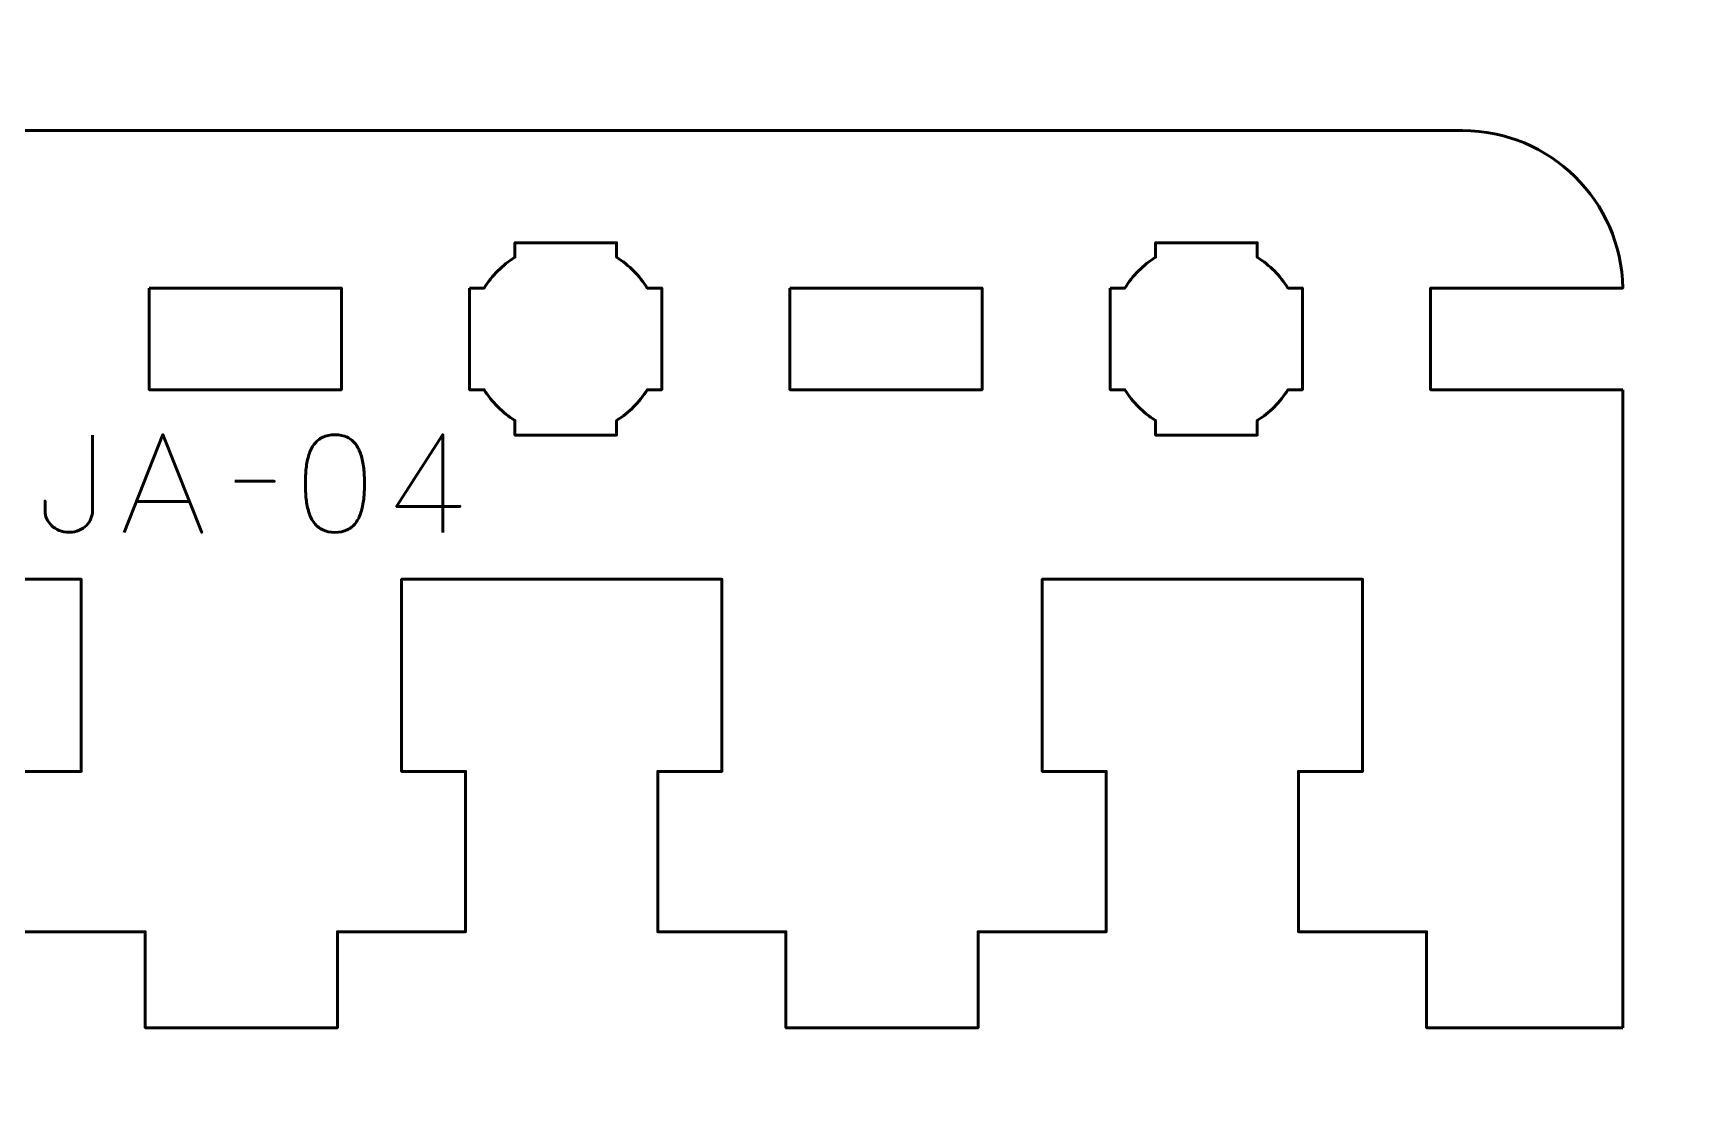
# Model space of a CAD drawing. Header units: centimetres. Extents: x -21 to 0, y -29.7 to 0.
# Drawn here: x -15.66 to -10.5, y -16.4 to -13.1 of the extents above; entities that cross this region are included whole.
import ezdxf

# ---------------------------------------------------------------- set-up
doc = ezdxf.new("R2010")
doc.units = ezdxf.units.CM
doc.header["$MEASUREMENT"] = 0
doc.layers.add('Layer 1', color=7, linetype='Continuous')

msp = doc.modelspace()

# ---------------------------------------------------------------- linework, layer by layer
at = {"layer": 'Layer 1', "color": 1, "lineweight": 53}
msp.add_open_spline([(-21.00003, -29.19995), (-21.00003, -29.19995), (-21.00003, -3.49992), (-21.00003, -3.49992), (-21.00003, -3.49992), (-21.00003, -3.41709), (-20.93286, -3.34992), (-20.85003, -3.34992), (-20.85003, -3.34992), (-20.7672, -3.34992), (-20.70003, -3.28275), (-20.70003, -3.19992), (-20.70003, -3.19992), (-20.70003, -3.11709), (-20.7672, -3.04992), (-20.85003, -3.04992), (-20.85003, -3.04992), (-20.93286, -3.04992), (-21.00003, -2.98275), (-21.00003, -2.89992), (-21.00003, -2.89992), (-21.00003, -2.81709), (-20.93286, -2.74992), (-20.85003, -2.74992), (-20.85003, -2.74992), (-20.7672, -2.74992), (-20.70003, -2.68275), (-20.70003, -2.59992), (-20.70003, -2.59992), (-20.70003, -2.51709), (-20.7672, -2.44992), (-20.85003, -2.44992), (-20.85003, -2.44992), (-20.93286, -2.44992), (-21.00003, -2.38275), (-21.00003, -2.29992), (-21.00003, -2.29992), (-21.00003, -2.21709), (-20.93286, -2.14992), (-20.85003, -2.14992), (-20.85003, -2.14992), (-20.7672, -2.14992), (-20.70003, -2.08275), (-20.70003, -1.99992), (-20.70003, -1.99992), (-20.70003, -1.91709), (-20.7672, -1.84992), (-20.85003, -1.84992), (-20.85003, -1.84992), (-20.93286, -1.84992), (-21.00003, -1.78275), (-21.00003, -1.69992), (-21.00003, -1.69992), (-21.00003, -1.61709), (-20.93286, -1.54992), (-20.85003, -1.54992), (-20.85003, -1.54992), (-20.7672, -1.54992), (-20.70003, -1.48275), (-20.70003, -1.39992), (-20.70003, -1.39992), (-20.70003, -1.31709), (-20.7672, -1.24992), (-20.85003, -1.24992), (-20.85003, -1.24992), (-20.93286, -1.24992), (-21.00003, -1.18275), (-21.00003, -1.09992), (-21.00003, -1.09992), (-21.00003, -1.09992), (-21.00003, -0.49992), (-21.00003, -0.49992), (-21.00003, -0.49992), (-21.00003, -0.22295), (-20.77694, 0.00004), (-20.49994, 0.00004), (-20.49994, 0.00004), (-20.49994, 0.00004), (-0.50008, 0.00004), (-0.50008, 0.00004), (-0.50008, 0.00004), (-0.22294, 0.00004), (0.00002, -0.22295), (0.00002, -0.49992), (0.00002, -0.49992), (0.00002, -0.49992), (0.00002, -29.19995), (0.00002, -29.19995), (0.00002, -29.19995), (0.00002, -29.47695), (-0.22294, -29.70004), (-0.50008, -29.70004), (-0.50008, -29.70004), (-0.50008, -29.70004), (-20.49994, -29.70004), (-20.49994, -29.70004), (-20.49994, -29.70004), (-20.77694, -29.70004), (-21.00003, -29.47695), (-21.00003, -29.19995)], degree=3, knots=[0, 0, 0, 0, 0.04, 0.04, 0.04, 0.04, 0.08, 0.08, 0.08, 0.08, 0.12, 0.12, 0.12, 0.12, 0.16, 0.16, 0.16, 0.16, 0.2, 0.2, 0.2, 0.2, 0.24, 0.24, 0.24, 0.24, 0.28, 0.28, 0.28, 0.28, 0.32, 0.32, 0.32, 0.32, 0.36, 0.36, 0.36, 0.36, 0.4, 0.4, 0.4, 0.4, 0.44, 0.44, 0.44, 0.44, 0.48, 0.48, 0.48, 0.48, 0.52, 0.52, 0.52, 0.52, 0.56, 0.56, 0.56, 0.56, 0.6, 0.6, 0.6, 0.6, 0.64, 0.64, 0.64, 0.64, 0.68, 0.68, 0.68, 0.68, 0.72, 0.72, 0.72, 0.72, 0.76, 0.76, 0.76, 0.76, 0.8, 0.8, 0.8, 0.8, 0.84, 0.84, 0.84, 0.84, 0.88, 0.88, 0.88, 0.88, 0.92, 0.92, 0.92, 0.92, 0.96, 0.96, 0.96, 0.96, 1, 1, 1, 1], dxfattribs=at)
at = {"layer": 'Layer 1', "color": 114, "lineweight": 53}
for points in [[(-18.80001, -13.4), (-18.80001, -13.4), (-11.20002, -13.4), (-11.20002, -13.4)], [(-10.70002, -14.20875), (-10.70002, -14.20875), (-10.70002, -15.90001), (-10.70002, -15.90001)]]:
    msp.add_open_spline(points, degree=3, dxfattribs=at)
at = {"layer": 'Layer 1', "lineweight": 53}
for points, knots in [([(-11.20002, -13.4), (-10.92686, -13.4), (-10.7048, -13.6192), (-10.70013, -13.89125), (-10.70013, -13.89125), (-10.70013, -13.89125), (-11.30002, -13.89125), (-11.30002, -13.89125), (-11.30002, -13.89125), (-11.30002, -13.89125), (-11.30002, -14.20875), (-11.30002, -14.20875), (-11.30002, -14.20875), (-11.30002, -14.20875), (-10.70002, -14.20875), (-10.70002, -14.20875)], [0, 0, 0, 0, 0.25, 0.25, 0.25, 0.25, 0.5, 0.5, 0.5, 0.5, 0.75, 0.75, 0.75, 0.75, 1, 1, 1, 1]), ([(-14.30002, -13.89125), (-14.30002, -13.89125), (-14.25458, -13.89125), (-14.25458, -13.89125), (-14.25458, -13.89125), (-14.23035, -13.85249), (-14.19752, -13.81967), (-14.15877, -13.79544), (-14.15877, -13.79544), (-14.15877, -13.79544), (-14.15877, -13.75), (-14.15877, -13.75), (-14.15877, -13.75), (-14.15877, -13.75), (-14.00002, -13.75), (-14.00002, -13.75), (-14.00002, -13.75), (-14.00002, -13.75), (-13.84127, -13.75), (-13.84127, -13.75), (-13.84127, -13.75), (-13.84127, -13.75), (-13.84127, -13.79544), (-13.84127, -13.79544), (-13.84127, -13.79544), (-13.80252, -13.81967), (-13.76969, -13.85249), (-13.74546, -13.89125), (-13.74546, -13.89125), (-13.74546, -13.89125), (-13.70002, -13.89125), (-13.70002, -13.89125), (-13.70002, -13.89125), (-13.70002, -13.89125), (-13.70002, -14.05), (-13.70002, -14.05), (-13.70002, -14.05), (-13.70002, -14.05), (-13.70002, -14.20875), (-13.70002, -14.20875), (-13.70002, -14.20875), (-13.70002, -14.20875), (-13.74546, -14.20875), (-13.74546, -14.20875), (-13.74546, -14.20875), (-13.76969, -14.24751), (-13.80252, -14.28033), (-13.84127, -14.30456), (-13.84127, -14.30456), (-13.84127, -14.30456), (-13.84127, -14.35), (-13.84127, -14.35), (-13.84127, -14.35), (-13.84127, -14.35), (-14.00002, -14.35), (-14.00002, -14.35), (-14.00002, -14.35), (-14.00002, -14.35), (-14.15877, -14.35), (-14.15877, -14.35), (-14.15877, -14.35), (-14.15877, -14.35), (-14.15877, -14.30456), (-14.15877, -14.30456), (-14.15877, -14.30456), (-14.19752, -14.28033), (-14.23035, -14.24751), (-14.25458, -14.20875), (-14.25458, -14.20875), (-14.25458, -14.20875), (-14.30002, -14.20875), (-14.30002, -14.20875), (-14.30002, -14.20875), (-14.30002, -14.20875), (-14.30002, -14.05), (-14.30002, -14.05), (-14.30002, -14.05), (-14.30002, -14.05), (-14.30002, -13.89125), (-14.30002, -13.89125)], [0, 0, 0, 0, 0.05, 0.05, 0.05, 0.05, 0.1, 0.1, 0.1, 0.1, 0.15, 0.15, 0.15, 0.15, 0.2, 0.2, 0.2, 0.2, 0.25, 0.25, 0.25, 0.25, 0.3, 0.3, 0.3, 0.3, 0.35, 0.35, 0.35, 0.35, 0.4, 0.4, 0.4, 0.4, 0.45, 0.45, 0.45, 0.45, 0.5, 0.5, 0.5, 0.5, 0.55, 0.55, 0.55, 0.55, 0.6, 0.6, 0.6, 0.6, 0.65, 0.65, 0.65, 0.65, 0.7, 0.7, 0.7, 0.7, 0.75, 0.75, 0.75, 0.75, 0.8, 0.8, 0.8, 0.8, 0.85, 0.85, 0.85, 0.85, 0.9, 0.9, 0.9, 0.9, 0.95, 0.95, 0.95, 0.95, 1, 1, 1, 1]), ([(-12.30002, -13.89125), (-12.30002, -13.89125), (-12.25458, -13.89125), (-12.25458, -13.89125), (-12.25458, -13.89125), (-12.23035, -13.85249), (-12.19752, -13.81967), (-12.15877, -13.79544), (-12.15877, -13.79544), (-12.15877, -13.79544), (-12.15877, -13.75), (-12.15877, -13.75), (-12.15877, -13.75), (-12.15877, -13.75), (-12.00002, -13.75), (-12.00002, -13.75), (-12.00002, -13.75), (-12.00002, -13.75), (-11.84127, -13.75), (-11.84127, -13.75), (-11.84127, -13.75), (-11.84127, -13.75), (-11.84127, -13.79544), (-11.84127, -13.79544), (-11.84127, -13.79544), (-11.80252, -13.81967), (-11.76969, -13.85249), (-11.74546, -13.89125), (-11.74546, -13.89125), (-11.74546, -13.89125), (-11.70002, -13.89125), (-11.70002, -13.89125), (-11.70002, -13.89125), (-11.70002, -13.89125), (-11.70002, -14.05), (-11.70002, -14.05), (-11.70002, -14.05), (-11.70002, -14.05), (-11.70002, -14.20875), (-11.70002, -14.20875), (-11.70002, -14.20875), (-11.70002, -14.20875), (-11.74546, -14.20875), (-11.74546, -14.20875), (-11.74546, -14.20875), (-11.76969, -14.24751), (-11.80252, -14.28033), (-11.84127, -14.30456), (-11.84127, -14.30456), (-11.84127, -14.30456), (-11.84127, -14.35), (-11.84127, -14.35), (-11.84127, -14.35), (-11.84127, -14.35), (-12.00002, -14.35), (-12.00002, -14.35), (-12.00002, -14.35), (-12.00002, -14.35), (-12.15877, -14.35), (-12.15877, -14.35), (-12.15877, -14.35), (-12.15877, -14.35), (-12.15877, -14.30456), (-12.15877, -14.30456), (-12.15877, -14.30456), (-12.19752, -14.28033), (-12.23035, -14.24751), (-12.25458, -14.20875), (-12.25458, -14.20875), (-12.25458, -14.20875), (-12.30002, -14.20875), (-12.30002, -14.20875), (-12.30002, -14.20875), (-12.30002, -14.20875), (-12.30002, -14.05), (-12.30002, -14.05), (-12.30002, -14.05), (-12.30002, -14.05), (-12.30002, -13.89125), (-12.30002, -13.89125)], [0, 0, 0, 0, 0.05, 0.05, 0.05, 0.05, 0.1, 0.1, 0.1, 0.1, 0.15, 0.15, 0.15, 0.15, 0.2, 0.2, 0.2, 0.2, 0.25, 0.25, 0.25, 0.25, 0.3, 0.3, 0.3, 0.3, 0.35, 0.35, 0.35, 0.35, 0.4, 0.4, 0.4, 0.4, 0.45, 0.45, 0.45, 0.45, 0.5, 0.5, 0.5, 0.5, 0.55, 0.55, 0.55, 0.55, 0.6, 0.6, 0.6, 0.6, 0.65, 0.65, 0.65, 0.65, 0.7, 0.7, 0.7, 0.7, 0.75, 0.75, 0.75, 0.75, 0.8, 0.8, 0.8, 0.8, 0.85, 0.85, 0.85, 0.85, 0.9, 0.9, 0.9, 0.9, 0.95, 0.95, 0.95, 0.95, 1, 1, 1, 1]), ([(-15.30001, -13.89125), (-15.30001, -13.89125), (-14.70002, -13.89125), (-14.70002, -13.89125), (-14.70002, -13.89125), (-14.70002, -13.89125), (-14.70002, -14.20875), (-14.70002, -14.20875), (-14.70002, -14.20875), (-14.70002, -14.20875), (-15.30001, -14.20875), (-15.30001, -14.20875), (-15.30001, -14.20875), (-15.30001, -14.20875), (-15.30001, -13.89125), (-15.30001, -13.89125)], [0, 0, 0, 0, 0.25, 0.25, 0.25, 0.25, 0.5, 0.5, 0.5, 0.5, 0.75, 0.75, 0.75, 0.75, 1, 1, 1, 1]), ([(-13.30002, -13.89125), (-13.30002, -13.89125), (-12.70002, -13.89125), (-12.70002, -13.89125), (-12.70002, -13.89125), (-12.70002, -13.89125), (-12.70002, -14.20875), (-12.70002, -14.20875), (-12.70002, -14.20875), (-12.70002, -14.20875), (-13.30002, -14.20875), (-13.30002, -14.20875), (-13.30002, -14.20875), (-13.30002, -14.20875), (-13.30002, -13.89125), (-13.30002, -13.89125)], [0, 0, 0, 0, 0.25, 0.25, 0.25, 0.25, 0.5, 0.5, 0.5, 0.5, 0.75, 0.75, 0.75, 0.75, 1, 1, 1, 1]), ([(-10.70002, -16.2), (-10.70002, -16.2), (-11.31252, -16.2), (-11.31252, -16.2), (-11.31252, -16.2), (-11.31252, -16.2), (-11.31252, -15.9), (-11.31252, -15.9), (-11.31252, -15.9), (-12.23021, -15.90001), (-10.9031, -15.89999), (-11.71252, -15.90001), (-11.71252, -15.90001), (-11.71252, -15.90001), (-11.71252, -15.4), (-11.71252, -15.4), (-11.71252, -15.4), (-11.71252, -15.4), (-11.51252, -15.39999), (-11.51252, -15.39999), (-11.51252, -15.39999), (-11.51252, -15.39999), (-11.51252, -14.8), (-11.51252, -14.8), (-11.51252, -14.8), (-11.89585, -14.8), (-12.12919, -14.8), (-12.51252, -14.8), (-12.51252, -14.8), (-12.51252, -14.8), (-12.51252, -15.39999), (-12.51252, -15.39999), (-12.51252, -15.39999), (-12.51252, -15.39999), (-12.31252, -15.4), (-12.31252, -15.4), (-12.31252, -15.4), (-12.31252, -15.4), (-12.31252, -15.9), (-12.31252, -15.9), (-12.31252, -15.9), (-12.31252, -15.9), (-12.71252, -15.9), (-12.71252, -15.9), (-12.71252, -15.9), (-12.71252, -15.9), (-12.71252, -16.2), (-12.71252, -16.2), (-12.71252, -16.2), (-12.71252, -16.2), (-13.31252, -16.2), (-13.31252, -16.2), (-13.31252, -16.2), (-13.31252, -16.2), (-13.31252, -15.9), (-13.31252, -15.9), (-13.31252, -15.9), (-13.31252, -15.9), (-13.71252, -15.9), (-13.71252, -15.9), (-13.71252, -15.9), (-13.71252, -15.9), (-13.71252, -15.4), (-13.71252, -15.4), (-13.71252, -15.4), (-13.71252, -15.4), (-13.51252, -15.39999), (-13.51252, -15.39999), (-13.51252, -15.39999), (-13.51252, -15.39999), (-13.51252, -14.8), (-13.51252, -14.8), (-13.51252, -14.8), (-13.89585, -14.8), (-14.12919, -14.8), (-14.51252, -14.8), (-14.51252, -14.8), (-14.51252, -14.8), (-14.51252, -15.39999), (-14.51252, -15.39999), (-14.51252, -15.39999), (-14.51252, -15.39999), (-14.31252, -15.4), (-14.31252, -15.4), (-14.31252, -15.4), (-14.31252, -15.4), (-14.31252, -15.90001), (-14.31252, -15.90001), (-14.31252, -15.90001), (-14.31252, -15.90001), (-14.71252, -15.9), (-14.71252, -15.9), (-14.71252, -15.9), (-14.71252, -15.9), (-14.71252, -16.2), (-14.71252, -16.2), (-14.71252, -16.2), (-14.71252, -16.2), (-15.31251, -16.2), (-15.31251, -16.2), (-15.31251, -16.2), (-15.31251, -16.2), (-15.31251, -15.9), (-15.31251, -15.9), (-15.31251, -15.9), (-15.31251, -15.9), (-15.71251, -15.9), (-15.71251, -15.9), (-15.71251, -15.9), (-15.71251, -15.9), (-15.71251, -15.4), (-15.71251, -15.4), (-15.71251, -15.4), (-15.71251, -15.4), (-15.51251, -15.39999), (-15.51251, -15.39999), (-15.51251, -15.39999), (-15.51251, -15.39999), (-15.51251, -14.8), (-15.51251, -14.8), (-15.51251, -14.8), (-15.89584, -14.8), (-16.12918, -14.8), (-16.51251, -14.8), (-16.51251, -14.8), (-16.51251, -14.8), (-16.51251, -15.39999), (-16.51251, -15.39999), (-16.51251, -15.39999), (-16.51251, -15.39999), (-16.31251, -15.4), (-16.31251, -15.4), (-16.31251, -15.4), (-16.31251, -15.4), (-16.31251, -15.90001), (-16.31251, -15.90001), (-16.31251, -15.90001), (-16.31251, -15.90001), (-16.71251, -15.9), (-16.71251, -15.9), (-16.71251, -15.9), (-16.71251, -15.9), (-16.71251, -16.2), (-16.71251, -16.2), (-16.71251, -16.2), (-16.71251, -16.2), (-17.31251, -16.2), (-17.31251, -16.2), (-17.31251, -16.2), (-17.31251, -16.2), (-17.31251, -15.9), (-17.31251, -15.9), (-17.31251, -15.9), (-17.31251, -15.9), (-17.71251, -15.9), (-17.71251, -15.9), (-17.71251, -15.9), (-17.71251, -15.9), (-17.71251, -15.4), (-17.71251, -15.4), (-17.71251, -15.4), (-17.71251, -15.4), (-17.51251, -15.39999), (-17.51251, -15.39999), (-17.51251, -15.39999), (-17.51251, -15.39999), (-17.51251, -14.8), (-17.51251, -14.8), (-17.51251, -14.8), (-17.89584, -14.8), (-18.12918, -14.8), (-18.51251, -14.8), (-18.51251, -14.8), (-18.51251, -14.8), (-18.51251, -15.39999), (-18.51251, -15.39999), (-18.51251, -15.39999), (-18.51251, -15.39999), (-18.31251, -15.4), (-18.31251, -15.4), (-18.31251, -15.4), (-18.31251, -15.4), (-18.31251, -15.90001), (-18.31251, -15.90001), (-18.31251, -15.90001), (-18.31251, -15.90001), (-18.71251, -15.9), (-18.71251, -15.9), (-18.71251, -15.9), (-18.71251, -15.9), (-18.71251, -16.2), (-18.71251, -16.2), (-18.71251, -16.2), (-18.71251, -16.2), (-19.28751, -16.2), (-19.28751, -16.2)], [0, 0, 0, 0, 0.0204082, 0.0204082, 0.0204082, 0.0204082, 0.0408163, 0.0408163, 0.0408163, 0.0408163, 0.0612245, 0.0612245, 0.0612245, 0.0612245, 0.0816327, 0.0816327, 0.0816327, 0.0816327, 0.1020408, 0.1020408, 0.1020408, 0.1020408, 0.122449, 0.122449, 0.122449, 0.122449, 0.1428571, 0.1428571, 0.1428571, 0.1428571, 0.1632653, 0.1632653, 0.1632653, 0.1632653, 0.1836735, 0.1836735, 0.1836735, 0.1836735, 0.2040816, 0.2040816, 0.2040816, 0.2040816, 0.2244898, 0.2244898, 0.2244898, 0.2244898, 0.244898, 0.244898, 0.244898, 0.244898, 0.2653061, 0.2653061, 0.2653061, 0.2653061, 0.2857143, 0.2857143, 0.2857143, 0.2857143, 0.3061224, 0.3061224, 0.3061224, 0.3061224, 0.3265306, 0.3265306, 0.3265306, 0.3265306, 0.3469388, 0.3469388, 0.3469388, 0.3469388, 0.3673469, 0.3673469, 0.3673469, 0.3673469, 0.3877551, 0.3877551, 0.3877551, 0.3877551, 0.4081633, 0.4081633, 0.4081633, 0.4081633, 0.4285714, 0.4285714, 0.4285714, 0.4285714, 0.4489796, 0.4489796, 0.4489796, 0.4489796, 0.4693878, 0.4693878, 0.4693878, 0.4693878, 0.4897959, 0.4897959, 0.4897959, 0.4897959, 0.5102041, 0.5102041, 0.5102041, 0.5102041, 0.5306122, 0.5306122, 0.5306122, 0.5306122, 0.5510204, 0.5510204, 0.5510204, 0.5510204, 0.5714286, 0.5714286, 0.5714286, 0.5714286, 0.5918367, 0.5918367, 0.5918367, 0.5918367, 0.6122449, 0.6122449, 0.6122449, 0.6122449, 0.6326531, 0.6326531, 0.6326531, 0.6326531, 0.6530612, 0.6530612, 0.6530612, 0.6530612, 0.6734694, 0.6734694, 0.6734694, 0.6734694, 0.6938776, 0.6938776, 0.6938776, 0.6938776, 0.7142857, 0.7142857, 0.7142857, 0.7142857, 0.7346939, 0.7346939, 0.7346939, 0.7346939, 0.755102, 0.755102, 0.755102, 0.755102, 0.7755102, 0.7755102, 0.7755102, 0.7755102, 0.7959184, 0.7959184, 0.7959184, 0.7959184, 0.8163265, 0.8163265, 0.8163265, 0.8163265, 0.8367347, 0.8367347, 0.8367347, 0.8367347, 0.8571429, 0.8571429, 0.8571429, 0.8571429, 0.877551, 0.877551, 0.877551, 0.877551, 0.8979592, 0.8979592, 0.8979592, 0.8979592, 0.9183673, 0.9183673, 0.9183673, 0.9183673, 0.9387755, 0.9387755, 0.9387755, 0.9387755, 0.9591837, 0.9591837, 0.9591837, 0.9591837, 0.9795918, 0.9795918, 0.9795918, 0.9795918, 1, 1, 1, 1])]:
    msp.add_open_spline(points, degree=3, knots=knots, dxfattribs=at)
at = {"layer": 'Layer 1', "color": 5, "lineweight": 53}
for points, knots in [([(-15.4769, -14.35035), (-15.4769, -14.35035), (-15.47732, -14.58742), (-15.47732, -14.58742), (-15.47732, -14.58742), (-15.47732, -14.59511), (-15.47895, -14.60287), (-15.48205, -14.61056), (-15.48205, -14.61056), (-15.48523, -14.61832), (-15.48988, -14.62538), (-15.49602, -14.63187), (-15.49602, -14.63187), (-15.50223, -14.63829), (-15.50978, -14.64351), (-15.51874, -14.64739), (-15.51874, -14.64739), (-15.52777, -14.65134), (-15.53807, -14.65332), (-15.54971, -14.65346), (-15.54971, -14.65346), (-15.56136, -14.65346), (-15.57187, -14.65155), (-15.58118, -14.64781), (-15.58118, -14.64781), (-15.5905, -14.644), (-15.59847, -14.63892), (-15.60503, -14.6325), (-15.60503, -14.6325), (-15.61166, -14.62608), (-15.61667, -14.61903), (-15.6202, -14.61119), (-15.6202, -14.61119), (-15.62373, -14.60336), (-15.62549, -14.59546), (-15.62549, -14.58742), (-15.62549, -14.58742), (-15.62549, -14.58742), (-15.62549, -14.55609), (-15.62549, -14.55609), (-15.62549, -14.55609), (-15.62549, -14.55609), (-15.62549, -14.58742), (-15.62549, -14.58742), (-15.62549, -14.58742), (-15.62549, -14.59546), (-15.62373, -14.60336), (-15.6202, -14.61119), (-15.6202, -14.61119), (-15.61667, -14.61903), (-15.61166, -14.62608), (-15.60503, -14.6325), (-15.60503, -14.6325), (-15.59847, -14.63892), (-15.5905, -14.644), (-15.58118, -14.64781), (-15.58118, -14.64781), (-15.57187, -14.65155), (-15.56136, -14.65346), (-15.54971, -14.65346), (-15.54971, -14.65346), (-15.53807, -14.65332), (-15.52777, -14.65134), (-15.51874, -14.64739), (-15.51874, -14.64739), (-15.50978, -14.64351), (-15.50223, -14.63829), (-15.49602, -14.63187), (-15.49602, -14.63187), (-15.48988, -14.62538), (-15.48523, -14.61832), (-15.48205, -14.61056), (-15.48205, -14.61056), (-15.47895, -14.60287), (-15.47732, -14.59511), (-15.47732, -14.58742), (-15.47732, -14.58742), (-15.47732, -14.58742), (-15.4769, -14.35035), (-15.4769, -14.35035)], [0, 0, 0, 0, 0.05, 0.05, 0.05, 0.05, 0.1, 0.1, 0.1, 0.1, 0.15, 0.15, 0.15, 0.15, 0.2, 0.2, 0.2, 0.2, 0.25, 0.25, 0.25, 0.25, 0.3, 0.3, 0.3, 0.3, 0.35, 0.35, 0.35, 0.35, 0.4, 0.4, 0.4, 0.4, 0.45, 0.45, 0.45, 0.45, 0.5, 0.5, 0.5, 0.5, 0.55, 0.55, 0.55, 0.55, 0.6, 0.6, 0.6, 0.6, 0.65, 0.65, 0.65, 0.65, 0.7, 0.7, 0.7, 0.7, 0.75, 0.75, 0.75, 0.75, 0.8, 0.8, 0.8, 0.8, 0.85, 0.85, 0.85, 0.85, 0.9, 0.9, 0.9, 0.9, 0.95, 0.95, 0.95, 0.95, 1, 1, 1, 1]), ([(-15.37869, -14.65388), (-15.37869, -14.65388), (-15.25762, -14.34866), (-15.25762, -14.34866), (-15.25762, -14.34866), (-15.25762, -14.34866), (-15.13612, -14.65388), (-15.13612, -14.65388), (-15.13612, -14.65388), (-15.13612, -14.65388), (-15.25762, -14.34866), (-15.25762, -14.34866), (-15.25762, -14.34866), (-15.25762, -14.34866), (-15.37869, -14.65388), (-15.37869, -14.65388)], [0, 0, 0, 0, 0.25, 0.25, 0.25, 0.25, 0.5, 0.5, 0.5, 0.5, 0.75, 0.75, 0.75, 0.75, 1, 1, 1, 1]), ([(-14.72041, -14.65388), (-14.7056, -14.65381), (-14.69283, -14.6512), (-14.68217, -14.64612), (-14.68217, -14.64612), (-14.67159, -14.64104), (-14.66277, -14.63377), (-14.65572, -14.62453), (-14.65572, -14.62453), (-14.64873, -14.61522), (-14.64323, -14.60421), (-14.63914, -14.59151), (-14.63914, -14.59151), (-14.63511, -14.57881), (-14.63222, -14.56491), (-14.6306, -14.54967), (-14.6306, -14.54967), (-14.6289, -14.53443), (-14.62806, -14.51841), (-14.62813, -14.50148), (-14.62813, -14.50148), (-14.62806, -14.48462), (-14.6289, -14.4686), (-14.6306, -14.45343), (-14.6306, -14.45343), (-14.63222, -14.43826), (-14.63511, -14.42429), (-14.63914, -14.41159), (-14.63914, -14.41159), (-14.64323, -14.39896), (-14.64873, -14.38796), (-14.65572, -14.37857), (-14.65572, -14.37857), (-14.66277, -14.36926), (-14.67159, -14.36199), (-14.68217, -14.35691), (-14.68217, -14.35691), (-14.69283, -14.35176), (-14.7056, -14.34915), (-14.72041, -14.34908), (-14.72041, -14.34908), (-14.73523, -14.34915), (-14.748, -14.35176), (-14.75866, -14.35691), (-14.75866, -14.35691), (-14.76924, -14.36199), (-14.77806, -14.36926), (-14.78511, -14.37857), (-14.78511, -14.37857), (-14.7921, -14.38796), (-14.7976, -14.39896), (-14.80169, -14.41159), (-14.80169, -14.41159), (-14.80572, -14.42429), (-14.80861, -14.43826), (-14.81023, -14.45343), (-14.81023, -14.45343), (-14.81192, -14.4686), (-14.81277, -14.48462), (-14.8127, -14.50148), (-14.8127, -14.50148), (-14.81277, -14.51841), (-14.81192, -14.53443), (-14.81023, -14.54967), (-14.81023, -14.54967), (-14.80861, -14.56491), (-14.80572, -14.57881), (-14.80169, -14.59151), (-14.80169, -14.59151), (-14.7976, -14.60421), (-14.7921, -14.61522), (-14.78511, -14.62453), (-14.78511, -14.62453), (-14.77806, -14.63377), (-14.76924, -14.64104), (-14.75866, -14.64612), (-14.75866, -14.64612), (-14.748, -14.6512), (-14.73523, -14.65381), (-14.72041, -14.65388)], [0, 0, 0, 0, 0.05, 0.05, 0.05, 0.05, 0.1, 0.1, 0.1, 0.1, 0.15, 0.15, 0.15, 0.15, 0.2, 0.2, 0.2, 0.2, 0.25, 0.25, 0.25, 0.25, 0.3, 0.3, 0.3, 0.3, 0.35, 0.35, 0.35, 0.35, 0.4, 0.4, 0.4, 0.4, 0.45, 0.45, 0.45, 0.45, 0.5, 0.5, 0.5, 0.5, 0.55, 0.55, 0.55, 0.55, 0.6, 0.6, 0.6, 0.6, 0.65, 0.65, 0.65, 0.65, 0.7, 0.7, 0.7, 0.7, 0.75, 0.75, 0.75, 0.75, 0.8, 0.8, 0.8, 0.8, 0.85, 0.85, 0.85, 0.85, 0.9, 0.9, 0.9, 0.9, 0.95, 0.95, 0.95, 0.95, 1, 1, 1, 1]), ([(-14.72041, -14.65388), (-14.7056, -14.65381), (-14.69283, -14.6512), (-14.68217, -14.64612), (-14.68217, -14.64612), (-14.67159, -14.64104), (-14.66277, -14.63377), (-14.65572, -14.62453), (-14.65572, -14.62453), (-14.64873, -14.61522), (-14.64323, -14.60421), (-14.63914, -14.59151), (-14.63914, -14.59151), (-14.63511, -14.57881), (-14.63222, -14.56491), (-14.6306, -14.54967), (-14.6306, -14.54967), (-14.6289, -14.53443), (-14.62806, -14.51841), (-14.62813, -14.50148), (-14.62813, -14.50148), (-14.62806, -14.48462), (-14.6289, -14.4686), (-14.6306, -14.45343), (-14.6306, -14.45343), (-14.63222, -14.43826), (-14.63511, -14.42429), (-14.63914, -14.41159), (-14.63914, -14.41159), (-14.64323, -14.39896), (-14.64873, -14.38796), (-14.65572, -14.37857), (-14.65572, -14.37857), (-14.66277, -14.36926), (-14.67159, -14.36199), (-14.68217, -14.35691), (-14.68217, -14.35691), (-14.69283, -14.35176), (-14.7056, -14.34915), (-14.72041, -14.34908), (-14.72041, -14.34908), (-14.73523, -14.34915), (-14.748, -14.35176), (-14.75866, -14.35691), (-14.75866, -14.35691), (-14.76924, -14.36199), (-14.77806, -14.36926), (-14.78511, -14.37857), (-14.78511, -14.37857), (-14.7921, -14.38796), (-14.7976, -14.39896), (-14.80169, -14.41159), (-14.80169, -14.41159), (-14.80572, -14.42429), (-14.80861, -14.43826), (-14.81023, -14.45343), (-14.81023, -14.45343), (-14.81192, -14.4686), (-14.81277, -14.48462), (-14.8127, -14.50148), (-14.8127, -14.50148), (-14.81277, -14.51841), (-14.81192, -14.53443), (-14.81023, -14.54967), (-14.81023, -14.54967), (-14.80861, -14.56491), (-14.80572, -14.57881), (-14.80169, -14.59151), (-14.80169, -14.59151), (-14.7976, -14.60421), (-14.7921, -14.61522), (-14.78511, -14.62453), (-14.78511, -14.62453), (-14.77806, -14.63377), (-14.76924, -14.64104), (-14.75866, -14.64612), (-14.75866, -14.64612), (-14.748, -14.6512), (-14.73523, -14.65381), (-14.72041, -14.65388)], [0, 0, 0, 0, 0.05, 0.05, 0.05, 0.05, 0.1, 0.1, 0.1, 0.1, 0.15, 0.15, 0.15, 0.15, 0.2, 0.2, 0.2, 0.2, 0.25, 0.25, 0.25, 0.25, 0.3, 0.3, 0.3, 0.3, 0.35, 0.35, 0.35, 0.35, 0.4, 0.4, 0.4, 0.4, 0.45, 0.45, 0.45, 0.45, 0.5, 0.5, 0.5, 0.5, 0.55, 0.55, 0.55, 0.55, 0.6, 0.6, 0.6, 0.6, 0.65, 0.65, 0.65, 0.65, 0.7, 0.7, 0.7, 0.7, 0.75, 0.75, 0.75, 0.75, 0.8, 0.8, 0.8, 0.8, 0.85, 0.85, 0.85, 0.85, 0.9, 0.9, 0.9, 0.9, 0.95, 0.95, 0.95, 0.95, 1, 1, 1, 1]), ([(-14.38387, -14.65388), (-14.38387, -14.65388), (-14.38387, -14.34866), (-14.38387, -14.34866), (-14.38387, -14.34866), (-14.38387, -14.34866), (-14.5278, -14.5726), (-14.5278, -14.5726), (-14.5278, -14.5726), (-14.5278, -14.5726), (-14.32968, -14.5726), (-14.32968, -14.5726), (-14.32968, -14.5726), (-14.32968, -14.5726), (-14.5278, -14.5726), (-14.5278, -14.5726), (-14.5278, -14.5726), (-14.5278, -14.5726), (-14.38387, -14.34866), (-14.38387, -14.34866), (-14.38387, -14.34866), (-14.38387, -14.34866), (-14.38387, -14.65388), (-14.38387, -14.65388)], [0, 0, 0, 0, 0.1666667, 0.1666667, 0.1666667, 0.1666667, 0.3333333, 0.3333333, 0.3333333, 0.3333333, 0.5, 0.5, 0.5, 0.5, 0.6666667, 0.6666667, 0.6666667, 0.6666667, 0.8333333, 0.8333333, 0.8333333, 0.8333333, 1, 1, 1, 1]), ([(-15.03283, -14.49428), (-15.03283, -14.49428), (-14.90964, -14.49428), (-14.90964, -14.49428), (-14.90964, -14.49428), (-14.90964, -14.49428), (-15.03283, -14.49428), (-15.03283, -14.49428)], [0, 0, 0, 0, 0.5, 0.5, 0.5, 0.5, 1, 1, 1, 1]), ([(-15.34059, -14.55778), (-15.34059, -14.55778), (-15.17465, -14.55778), (-15.17465, -14.55778), (-15.17465, -14.55778), (-15.17465, -14.55778), (-15.34059, -14.55778), (-15.34059, -14.55778)], [0, 0, 0, 0, 0.5, 0.5, 0.5, 0.5, 1, 1, 1, 1])]:
    msp.add_open_spline(points, degree=3, knots=knots, dxfattribs=at)
at = {"layer": 'Layer 1', "lineweight": 53}
for points in [[(-10.70002, -15.9), (-10.70002, -15.9), (-10.70002, -16.2), (-10.70002, -16.2)], [(-10.70002, -15.90001), (-10.70002, -15.90001), (-10.70002, -15.9), (-10.70002, -15.9)]]:
    msp.add_open_spline(points, degree=3, dxfattribs=at)

doc.saveas('drawing.dxf')
